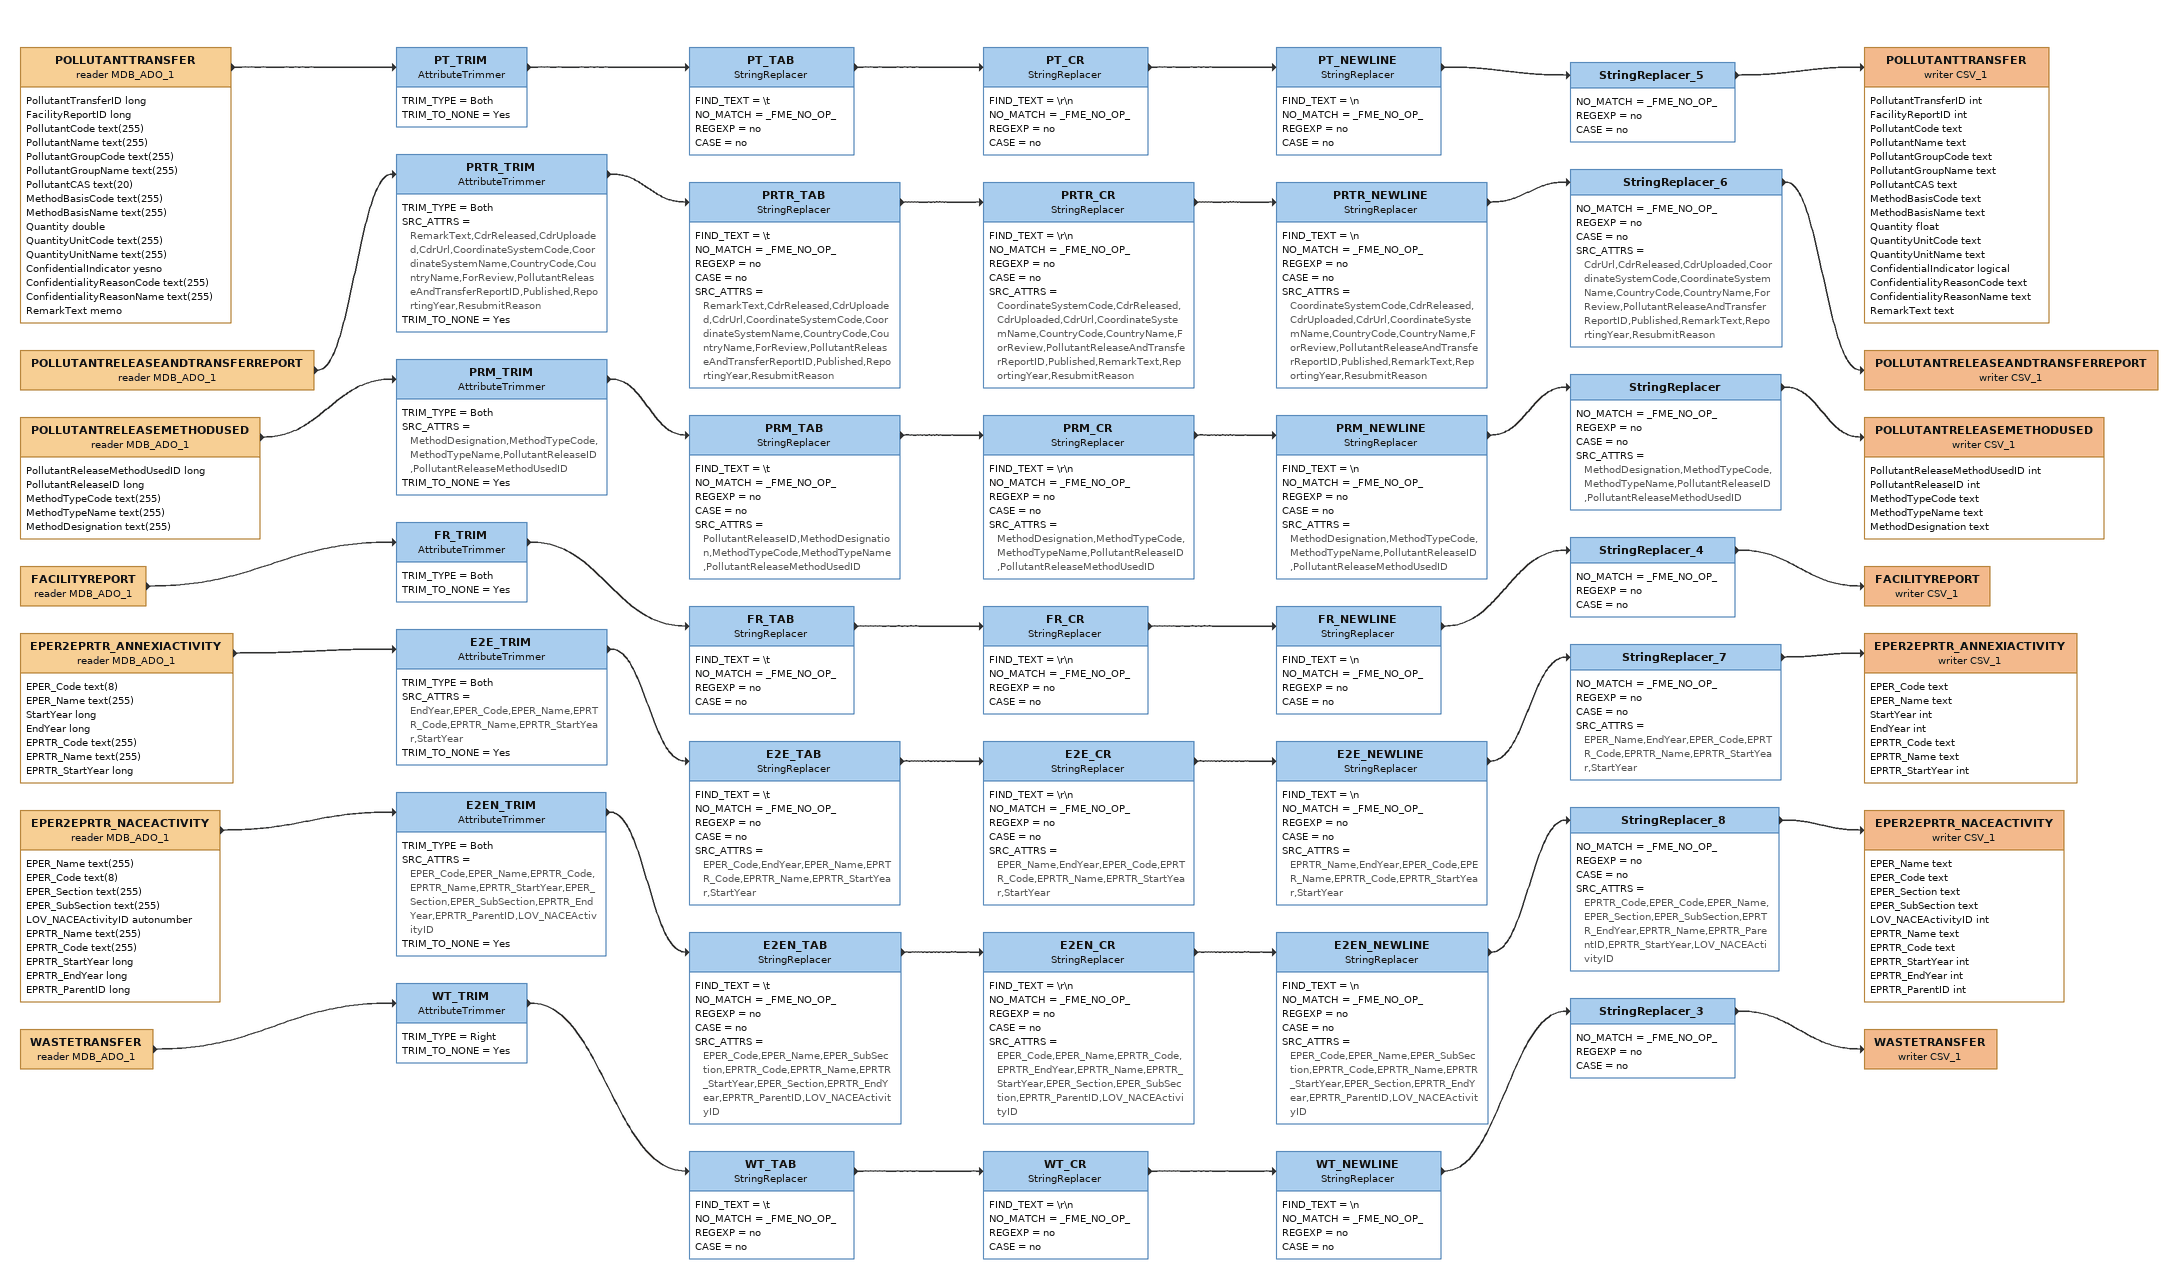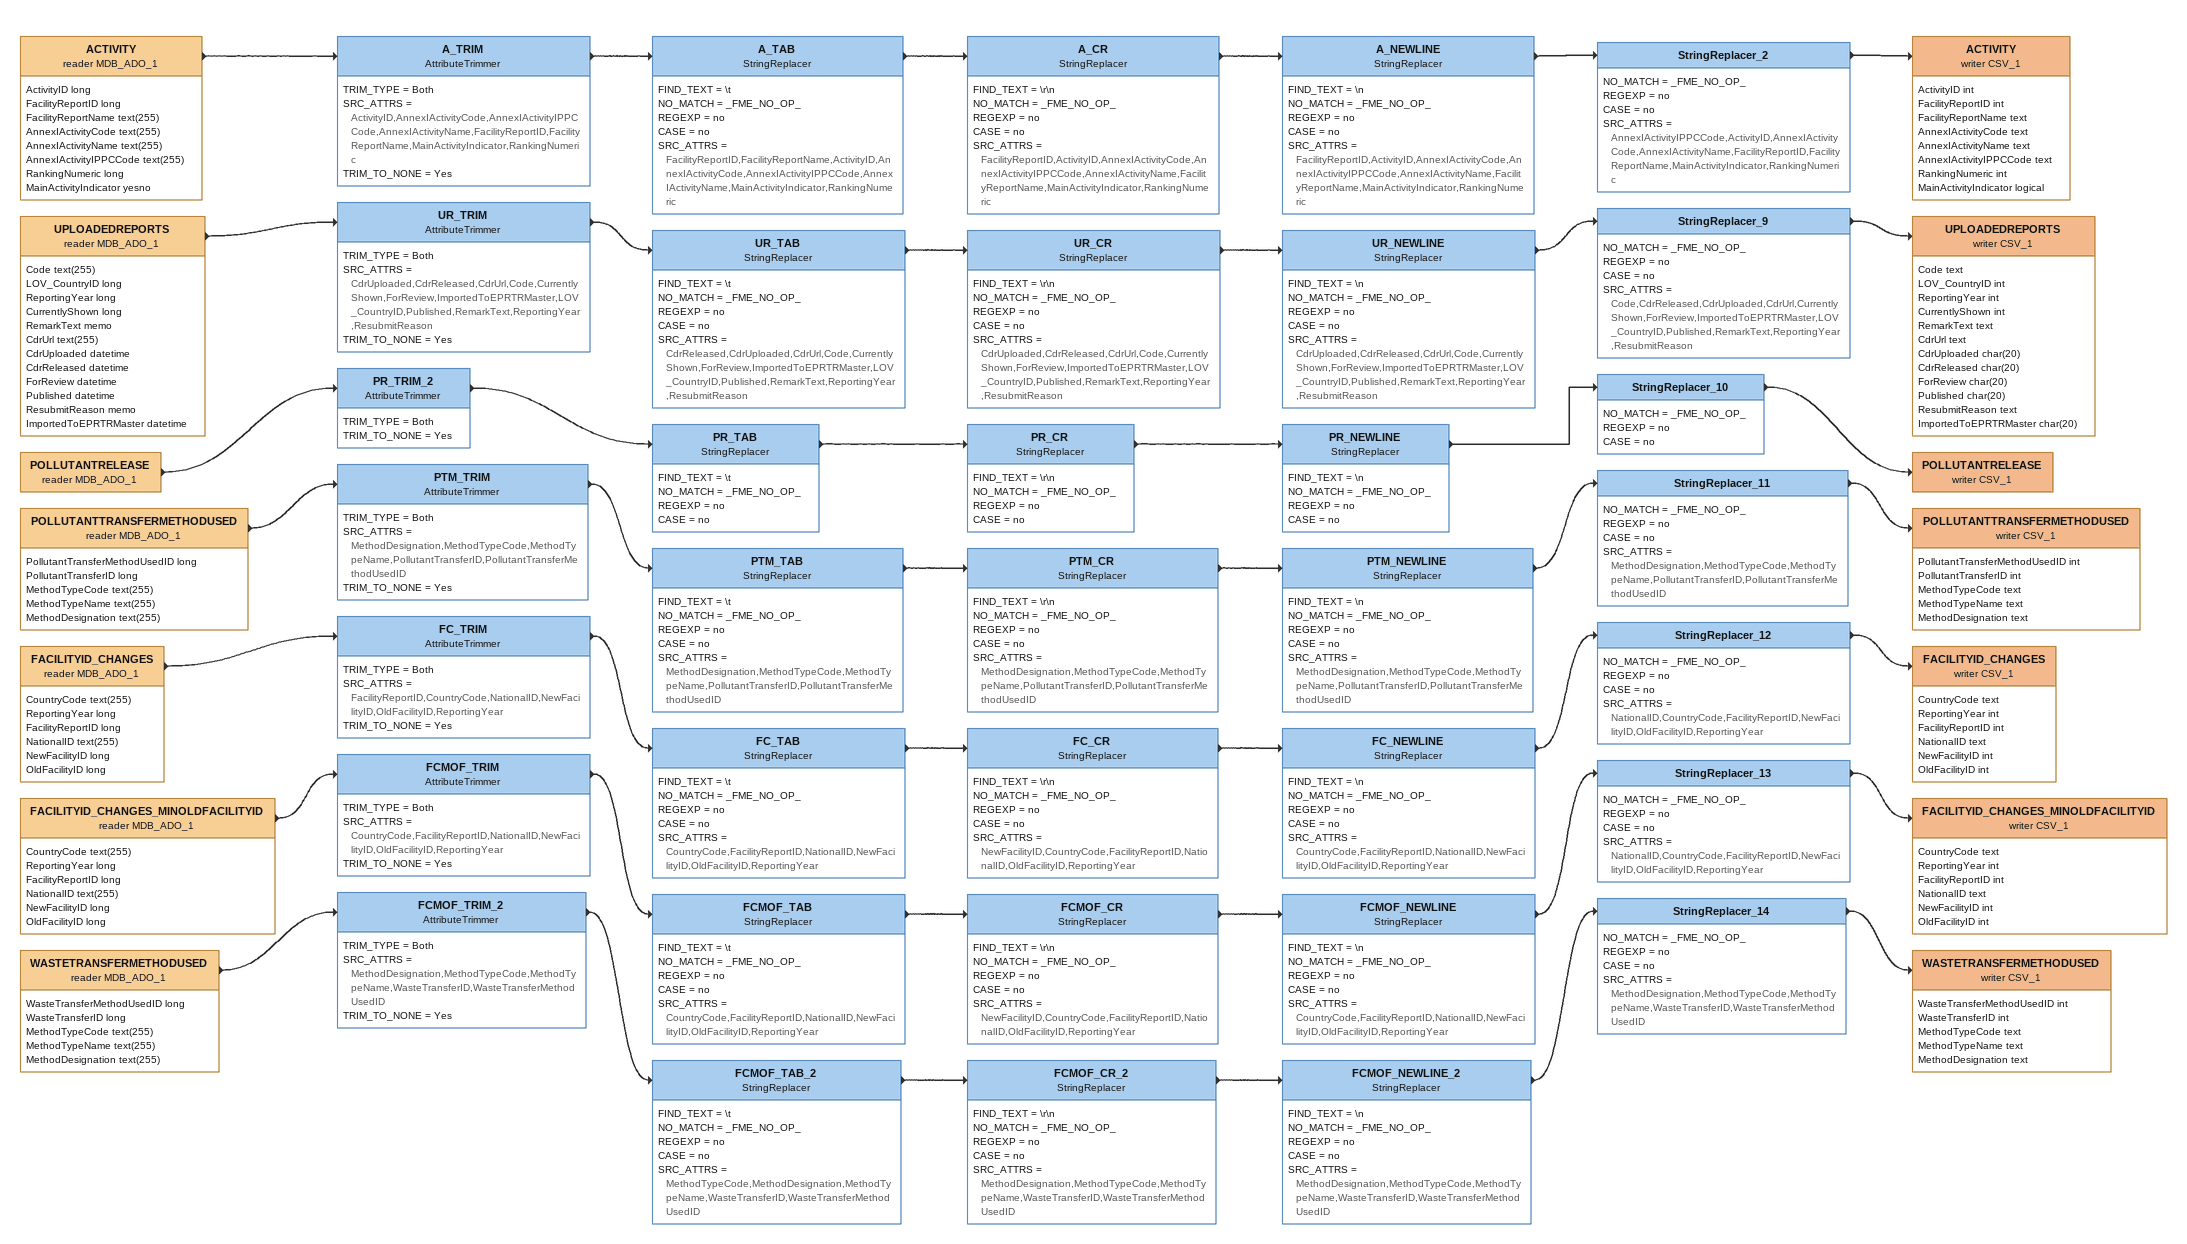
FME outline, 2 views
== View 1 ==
POLLUTANTTRANSFER (reader MDB_ADO_1)
    attributes: PollutantTransferID long, FacilityReportID long, PollutantCode text(255), PollutantName text(255), PollutantGroupCode text(255), PollutantGroupName text(255), PollutantCAS text(20), MethodBasisCode text(255), MethodBasisName text(255), Quantity double, QuantityUnitCode text(255), QuantityUnitName text(255), ConfidentialIndicator yesno, ConfidentialityReasonCode text(255), ConfidentialityReasonName text(255), RemarkText memo
    -> PT_TRIM
PT_TRIM: AttributeTrimmer
    TRIM_TYPE = Both
    TRIM_TO_NONE = Yes
    -> PT_TAB
PT_TAB: StringReplacer
    FIND_TEXT = \t
    NO_MATCH = _FME_NO_OP_
    REGEXP = no
    CASE = no
    -> PT_CR
PT_CR: StringReplacer
    FIND_TEXT = \r\n
    NO_MATCH = _FME_NO_OP_
    REGEXP = no
    CASE = no
    -> PT_NEWLINE
PT_NEWLINE: StringReplacer
    FIND_TEXT = \n
    NO_MATCH = _FME_NO_OP_
    REGEXP = no
    CASE = no
    -> StringReplacer_5
StringReplacer_5
    NO_MATCH = _FME_NO_OP_
    REGEXP = no
    CASE = no
    -> POLLUTANTTRANSFER (writer CSV_1)
POLLUTANTTRANSFER (writer CSV_1)
    attributes: PollutantTransferID int, FacilityReportID int, PollutantCode text, PollutantName text, PollutantGroupCode text, PollutantGroupName text, PollutantCAS text, MethodBasisCode text, MethodBasisName text, Quantity float, QuantityUnitCode text, QuantityUnitName text, ConfidentialIndicator logical, ConfidentialityReasonCode text, ConfidentialityReasonName text, RemarkText text
POLLUTANTRELEASEANDTRANSFERREPORT (reader MDB_ADO_1)
    -> PRTR_TRIM
PRTR_TRIM: AttributeTrimmer
    TRIM_TYPE = Both
    SRC_ATTRS = RemarkText,CdrReleased,CdrUploaded,CdrUrl,CoordinateSystemCode,CoordinateSystemName,CountryCode,CountryName,ForReview,PollutantReleaseAndTransferReportID,Published,ReportingYear,ResubmitReason
    TRIM_TO_NONE = Yes
    -> PRTR_TAB
PRTR_TAB: StringReplacer
    FIND_TEXT = \t
    NO_MATCH = _FME_NO_OP_
    REGEXP = no
    CASE = no
    SRC_ATTRS = RemarkText,CdrReleased,CdrUploaded,CdrUrl,CoordinateSystemCode,CoordinateSystemName,CountryCode,CountryName,ForReview,PollutantReleaseAndTransferReportID,Published,ReportingYear,ResubmitReason
    -> PRTR_CR
PRTR_CR: StringReplacer
    FIND_TEXT = \r\n
    NO_MATCH = _FME_NO_OP_
    REGEXP = no
    CASE = no
    SRC_ATTRS = CoordinateSystemCode,CdrReleased,CdrUploaded,CdrUrl,CoordinateSystemName,CountryCode,CountryName,ForReview,PollutantReleaseAndTransferReportID,Published,RemarkText,ReportingYear,ResubmitReason
    -> PRTR_NEWLINE
PRTR_NEWLINE: StringReplacer
    FIND_TEXT = \n
    NO_MATCH = _FME_NO_OP_
    REGEXP = no
    CASE = no
    SRC_ATTRS = CoordinateSystemCode,CdrReleased,CdrUploaded,CdrUrl,CoordinateSystemName,CountryCode,CountryName,ForReview,PollutantReleaseAndTransferReportID,Published,RemarkText,ReportingYear,ResubmitReason
    -> StringReplacer_6
StringReplacer_6
    NO_MATCH = _FME_NO_OP_
    REGEXP = no
    CASE = no
    SRC_ATTRS = CdrUrl,CdrReleased,CdrUploaded,CoordinateSystemCode,CoordinateSystemName,CountryCode,CountryName,ForReview,PollutantReleaseAndTransferReportID,Published,RemarkText,ReportingYear,ResubmitReason
    -> POLLUTANTRELEASEANDTRANSFERREPORT (writer CSV_1)
POLLUTANTRELEASEANDTRANSFERREPORT (writer CSV_1)
POLLUTANTRELEASEMETHODUSED (reader MDB_ADO_1)
    attributes: PollutantReleaseMethodUsedID long, PollutantReleaseID long, MethodTypeCode text(255), MethodTypeName text(255), MethodDesignation text(255)
    -> PRM_TRIM
PRM_TRIM: AttributeTrimmer
    TRIM_TYPE = Both
    SRC_ATTRS = MethodDesignation,MethodTypeCode,MethodTypeName,PollutantReleaseID,PollutantReleaseMethodUsedID
    TRIM_TO_NONE = Yes
    -> PRM_TAB
PRM_TAB: StringReplacer
    FIND_TEXT = \t
    NO_MATCH = _FME_NO_OP_
    REGEXP = no
    CASE = no
    SRC_ATTRS = PollutantReleaseID,MethodDesignation,MethodTypeCode,MethodTypeName,PollutantReleaseMethodUsedID
    -> PRM_CR
PRM_CR: StringReplacer
    FIND_TEXT = \r\n
    NO_MATCH = _FME_NO_OP_
    REGEXP = no
    CASE = no
    SRC_ATTRS = MethodDesignation,MethodTypeCode,MethodTypeName,PollutantReleaseID,PollutantReleaseMethodUsedID
    -> PRM_NEWLINE
PRM_NEWLINE: StringReplacer
    FIND_TEXT = \n
    NO_MATCH = _FME_NO_OP_
    REGEXP = no
    CASE = no
    SRC_ATTRS = MethodDesignation,MethodTypeCode,MethodTypeName,PollutantReleaseID,PollutantReleaseMethodUsedID
    -> StringReplacer
StringReplacer
    NO_MATCH = _FME_NO_OP_
    REGEXP = no
    CASE = no
    SRC_ATTRS = MethodDesignation,MethodTypeCode,MethodTypeName,PollutantReleaseID,PollutantReleaseMethodUsedID
    -> POLLUTANTRELEASEMETHODUSED (writer CSV_1)
POLLUTANTRELEASEMETHODUSED (writer CSV_1)
    attributes: PollutantReleaseMethodUsedID int, PollutantReleaseID int, MethodTypeCode text, MethodTypeName text, MethodDesignation text
FACILITYREPORT (reader MDB_ADO_1)
    -> FR_TRIM
FR_TRIM: AttributeTrimmer
    TRIM_TYPE = Both
    TRIM_TO_NONE = Yes
    -> FR_TAB
FR_TAB: StringReplacer
    FIND_TEXT = \t
    NO_MATCH = _FME_NO_OP_
    REGEXP = no
    CASE = no
    -> FR_CR
FR_CR: StringReplacer
    FIND_TEXT = \r\n
    NO_MATCH = _FME_NO_OP_
    REGEXP = no
    CASE = no
    -> FR_NEWLINE
FR_NEWLINE: StringReplacer
    FIND_TEXT = \n
    NO_MATCH = _FME_NO_OP_
    REGEXP = no
    CASE = no
    -> StringReplacer_4
StringReplacer_4
    NO_MATCH = _FME_NO_OP_
    REGEXP = no
    CASE = no
    -> FACILITYREPORT (writer CSV_1)
FACILITYREPORT (writer CSV_1)
EPER2EPRTR_ANNEXIACTIVITY (reader MDB_ADO_1)
    attributes: EPER_Code text(8), EPER_Name text(255), StartYear long, EndYear long, EPRTR_Code text(255), EPRTR_Name text(255), EPRTR_StartYear long
    -> E2E_TRIM
E2E_TRIM: AttributeTrimmer
    TRIM_TYPE = Both
    SRC_ATTRS = EndYear,EPER_Code,EPER_Name,EPRTR_Code,EPRTR_Name,EPRTR_StartYear,StartYear
    TRIM_TO_NONE = Yes
    -> E2E_TAB
E2E_TAB: StringReplacer
    FIND_TEXT = \t
    NO_MATCH = _FME_NO_OP_
    REGEXP = no
    CASE = no
    SRC_ATTRS = EPER_Code,EndYear,EPER_Name,EPRTR_Code,EPRTR_Name,EPRTR_StartYear,StartYear
    -> E2E_CR
E2E_CR: StringReplacer
    FIND_TEXT = \r\n
    NO_MATCH = _FME_NO_OP_
    REGEXP = no
    CASE = no
    SRC_ATTRS = EPER_Name,EndYear,EPER_Code,EPRTR_Code,EPRTR_Name,EPRTR_StartYear,StartYear
    -> E2E_NEWLINE
E2E_NEWLINE: StringReplacer
    FIND_TEXT = \n
    NO_MATCH = _FME_NO_OP_
    REGEXP = no
    CASE = no
    SRC_ATTRS = EPRTR_Name,EndYear,EPER_Code,EPER_Name,EPRTR_Code,EPRTR_StartYear,StartYear
    -> StringReplacer_7
StringReplacer_7
    NO_MATCH = _FME_NO_OP_
    REGEXP = no
    CASE = no
    SRC_ATTRS = EPER_Name,EndYear,EPER_Code,EPRTR_Code,EPRTR_Name,EPRTR_StartYear,StartYear
    -> EPER2EPRTR_ANNEXIACTIVITY (writer CSV_1)
EPER2EPRTR_ANNEXIACTIVITY (writer CSV_1)
    attributes: EPER_Code text, EPER_Name text, StartYear int, EndYear int, EPRTR_Code text, EPRTR_Name text, EPRTR_StartYear int
EPER2EPRTR_NACEACTIVITY (reader MDB_ADO_1)
    attributes: EPER_Name text(255), EPER_Code text(8), EPER_Section text(255), EPER_SubSection text(255), LOV_NACEActivityID autonumber, EPRTR_Name text(255), EPRTR_Code text(255), EPRTR_StartYear long, EPRTR_EndYear long, EPRTR_ParentID long
    -> E2EN_TRIM
E2EN_TRIM: AttributeTrimmer
    TRIM_TYPE = Both
    SRC_ATTRS = EPER_Code,EPER_Name,EPRTR_Code,EPRTR_Name,EPRTR_StartYear,EPER_Section,EPER_SubSection,EPRTR_EndYear,EPRTR_ParentID,LOV_NACEActivityID
    TRIM_TO_NONE = Yes
    -> E2EN_TAB
E2EN_TAB: StringReplacer
    FIND_TEXT = \t
    NO_MATCH = _FME_NO_OP_
    REGEXP = no
    CASE = no
    SRC_ATTRS = EPER_Code,EPER_Name,EPER_SubSection,EPRTR_Code,EPRTR_Name,EPRTR_StartYear,EPER_Section,EPRTR_EndYear,EPRTR_ParentID,LOV_NACEActivityID
    -> E2EN_CR
E2EN_CR: StringReplacer
    FIND_TEXT = \r\n
    NO_MATCH = _FME_NO_OP_
    REGEXP = no
    CASE = no
    SRC_ATTRS = EPER_Code,EPER_Name,EPRTR_Code,EPRTR_EndYear,EPRTR_Name,EPRTR_StartYear,EPER_Section,EPER_SubSection,EPRTR_ParentID,LOV_NACEActivityID
    -> E2EN_NEWLINE
E2EN_NEWLINE: StringReplacer
    FIND_TEXT = \n
    NO_MATCH = _FME_NO_OP_
    REGEXP = no
    CASE = no
    SRC_ATTRS = EPER_Code,EPER_Name,EPER_SubSection,EPRTR_Code,EPRTR_Name,EPRTR_StartYear,EPER_Section,EPRTR_EndYear,EPRTR_ParentID,LOV_NACEActivityID
    -> StringReplacer_8
StringReplacer_8
    NO_MATCH = _FME_NO_OP_
    REGEXP = no
    CASE = no
    SRC_ATTRS = EPRTR_Code,EPER_Code,EPER_Name,EPER_Section,EPER_SubSection,EPRTR_EndYear,EPRTR_Name,EPRTR_ParentID,EPRTR_StartYear,LOV_NACEActivityID
    -> EPER2EPRTR_NACEACTIVITY (writer CSV_1)
EPER2EPRTR_NACEACTIVITY (writer CSV_1)
    attributes: EPER_Name text, EPER_Code text, EPER_Section text, EPER_SubSection text, LOV_NACEActivityID int, EPRTR_Name text, EPRTR_Code text, EPRTR_StartYear int, EPRTR_EndYear int, EPRTR_ParentID int
WASTETRANSFER (reader MDB_ADO_1)
    -> WT_TRIM
WT_TRIM: AttributeTrimmer
    TRIM_TYPE = Right
    TRIM_TO_NONE = Yes
    -> WT_TAB
WT_TAB: StringReplacer
    FIND_TEXT = \t
    NO_MATCH = _FME_NO_OP_
    REGEXP = no
    CASE = no
    -> WT_CR
WT_CR: StringReplacer
    FIND_TEXT = \r\n
    NO_MATCH = _FME_NO_OP_
    REGEXP = no
    CASE = no
    -> WT_NEWLINE
WT_NEWLINE: StringReplacer
    FIND_TEXT = \n
    NO_MATCH = _FME_NO_OP_
    REGEXP = no
    CASE = no
    -> StringReplacer_3
StringReplacer_3
    NO_MATCH = _FME_NO_OP_
    REGEXP = no
    CASE = no
    -> WASTETRANSFER (writer CSV_1)
WASTETRANSFER (writer CSV_1)

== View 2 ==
ACTIVITY (reader MDB_ADO_1)
    attributes: ActivityID long, FacilityReportID long, FacilityReportName text(255), AnnexIActivityCode text(255), AnnexIActivityName text(255), AnnexIActivityIPPCCode text(255), RankingNumeric long, MainActivityIndicator yesno
    -> A_TRIM
A_TRIM: AttributeTrimmer
    TRIM_TYPE = Both
    SRC_ATTRS = ActivityID,AnnexIActivityCode,AnnexIActivityIPPCCode,AnnexIActivityName,FacilityReportID,FacilityReportName,MainActivityIndicator,RankingNumeric
    TRIM_TO_NONE = Yes
    -> A_TAB
A_TAB: StringReplacer
    FIND_TEXT = \t
    NO_MATCH = _FME_NO_OP_
    REGEXP = no
    CASE = no
    SRC_ATTRS = FacilityReportID,FacilityReportName,ActivityID,AnnexIActivityCode,AnnexIActivityIPPCCode,AnnexIActivityName,MainActivityIndicator,RankingNumeric
    -> A_CR
A_CR: StringReplacer
    FIND_TEXT = \r\n
    NO_MATCH = _FME_NO_OP_
    REGEXP = no
    CASE = no
    SRC_ATTRS = FacilityReportID,ActivityID,AnnexIActivityCode,AnnexIActivityIPPCCode,AnnexIActivityName,FacilityReportName,MainActivityIndicator,RankingNumeric
    -> A_NEWLINE
A_NEWLINE: StringReplacer
    FIND_TEXT = \n
    NO_MATCH = _FME_NO_OP_
    REGEXP = no
    CASE = no
    SRC_ATTRS = FacilityReportID,ActivityID,AnnexIActivityCode,AnnexIActivityIPPCCode,AnnexIActivityName,FacilityReportName,MainActivityIndicator,RankingNumeric
    -> StringReplacer_2
StringReplacer_2
    NO_MATCH = _FME_NO_OP_
    REGEXP = no
    CASE = no
    SRC_ATTRS = AnnexIActivityIPPCCode,ActivityID,AnnexIActivityCode,AnnexIActivityName,FacilityReportID,FacilityReportName,MainActivityIndicator,RankingNumeric
    -> ACTIVITY (writer CSV_1)
ACTIVITY (writer CSV_1)
    attributes: ActivityID int, FacilityReportID int, FacilityReportName text, AnnexIActivityCode text, AnnexIActivityName text, AnnexIActivityIPPCCode text, RankingNumeric int, MainActivityIndicator logical
UPLOADEDREPORTS (reader MDB_ADO_1)
    attributes: Code text(255), LOV_CountryID long, ReportingYear long, CurrentlyShown long, RemarkText memo, CdrUrl text(255), CdrUploaded datetime, CdrReleased datetime, ForReview datetime, Published datetime, ResubmitReason memo, ImportedToEPRTRMaster datetime
    -> UR_TRIM
UR_TRIM: AttributeTrimmer
    TRIM_TYPE = Both
    SRC_ATTRS = CdrUploaded,CdrReleased,CdrUrl,Code,CurrentlyShown,ForReview,ImportedToEPRTRMaster,LOV_CountryID,Published,RemarkText,ReportingYear,ResubmitReason
    TRIM_TO_NONE = Yes
    -> UR_TAB
UR_TAB: StringReplacer
    FIND_TEXT = \t
    NO_MATCH = _FME_NO_OP_
    REGEXP = no
    CASE = no
    SRC_ATTRS = CdrReleased,CdrUploaded,CdrUrl,Code,CurrentlyShown,ForReview,ImportedToEPRTRMaster,LOV_CountryID,Published,RemarkText,ReportingYear,ResubmitReason
    -> UR_CR
UR_CR: StringReplacer
    FIND_TEXT = \r\n
    NO_MATCH = _FME_NO_OP_
    REGEXP = no
    CASE = no
    SRC_ATTRS = CdrUploaded,CdrReleased,CdrUrl,Code,CurrentlyShown,ForReview,ImportedToEPRTRMaster,LOV_CountryID,Published,RemarkText,ReportingYear,ResubmitReason
    -> UR_NEWLINE
UR_NEWLINE: StringReplacer
    FIND_TEXT = \n
    NO_MATCH = _FME_NO_OP_
    REGEXP = no
    CASE = no
    SRC_ATTRS = CdrUploaded,CdrReleased,CdrUrl,Code,CurrentlyShown,ForReview,ImportedToEPRTRMaster,LOV_CountryID,Published,RemarkText,ReportingYear,ResubmitReason
    -> StringReplacer_9
StringReplacer_9
    NO_MATCH = _FME_NO_OP_
    REGEXP = no
    CASE = no
    SRC_ATTRS = Code,CdrReleased,CdrUploaded,CdrUrl,CurrentlyShown,ForReview,ImportedToEPRTRMaster,LOV_CountryID,Published,RemarkText,ReportingYear,ResubmitReason
    -> UPLOADEDREPORTS (writer CSV_1)
UPLOADEDREPORTS (writer CSV_1)
    attributes: Code text, LOV_CountryID int, ReportingYear int, CurrentlyShown int, RemarkText text, CdrUrl text, CdrUploaded char(20), CdrReleased char(20), ForReview char(20), Published char(20), ResubmitReason text, ImportedToEPRTRMaster char(20)
POLLUTANTRELEASE (reader MDB_ADO_1)
    -> PR_TRIM_2
PR_TRIM_2: AttributeTrimmer
    TRIM_TYPE = Both
    TRIM_TO_NONE = Yes
    -> PR_TAB
PR_TAB: StringReplacer
    FIND_TEXT = \t
    NO_MATCH = _FME_NO_OP_
    REGEXP = no
    CASE = no
    -> PR_CR
PR_CR: StringReplacer
    FIND_TEXT = \r\n
    NO_MATCH = _FME_NO_OP_
    REGEXP = no
    CASE = no
    -> PR_NEWLINE
PR_NEWLINE: StringReplacer
    FIND_TEXT = \n
    NO_MATCH = _FME_NO_OP_
    REGEXP = no
    CASE = no
    -> StringReplacer_10
StringReplacer_10
    NO_MATCH = _FME_NO_OP_
    REGEXP = no
    CASE = no
    -> POLLUTANTRELEASE (writer CSV_1)
POLLUTANTRELEASE (writer CSV_1)
POLLUTANTTRANSFERMETHODUSED (reader MDB_ADO_1)
    attributes: PollutantTransferMethodUsedID long, PollutantTransferID long, MethodTypeCode text(255), MethodTypeName text(255), MethodDesignation text(255)
    -> PTM_TRIM
PTM_TRIM: AttributeTrimmer
    TRIM_TYPE = Both
    SRC_ATTRS = MethodDesignation,MethodTypeCode,MethodTypeName,PollutantTransferID,PollutantTransferMethodUsedID
    TRIM_TO_NONE = Yes
    -> PTM_TAB
PTM_TAB: StringReplacer
    FIND_TEXT = \t
    NO_MATCH = _FME_NO_OP_
    REGEXP = no
    CASE = no
    SRC_ATTRS = MethodDesignation,MethodTypeCode,MethodTypeName,PollutantTransferID,PollutantTransferMethodUsedID
    -> PTM_CR
PTM_CR: StringReplacer
    FIND_TEXT = \r\n
    NO_MATCH = _FME_NO_OP_
    REGEXP = no
    CASE = no
    SRC_ATTRS = MethodDesignation,MethodTypeCode,MethodTypeName,PollutantTransferID,PollutantTransferMethodUsedID
    -> PTM_NEWLINE
PTM_NEWLINE: StringReplacer
    FIND_TEXT = \n
    NO_MATCH = _FME_NO_OP_
    REGEXP = no
    CASE = no
    SRC_ATTRS = MethodDesignation,MethodTypeCode,MethodTypeName,PollutantTransferID,PollutantTransferMethodUsedID
    -> StringReplacer_11
StringReplacer_11
    NO_MATCH = _FME_NO_OP_
    REGEXP = no
    CASE = no
    SRC_ATTRS = MethodDesignation,MethodTypeCode,MethodTypeName,PollutantTransferID,PollutantTransferMethodUsedID
    -> POLLUTANTTRANSFERMETHODUSED (writer CSV_1)
POLLUTANTTRANSFERMETHODUSED (writer CSV_1)
    attributes: PollutantTransferMethodUsedID int, PollutantTransferID int, MethodTypeCode text, MethodTypeName text, MethodDesignation text
FACILITYID_CHANGES (reader MDB_ADO_1)
    attributes: CountryCode text(255), ReportingYear long, FacilityReportID long, NationalID text(255), NewFacilityID long, OldFacilityID long
    -> FC_TRIM
FC_TRIM: AttributeTrimmer
    TRIM_TYPE = Both
    SRC_ATTRS = FacilityReportID,CountryCode,NationalID,NewFacilityID,OldFacilityID,ReportingYear
    TRIM_TO_NONE = Yes
    -> FC_TAB
FC_TAB: StringReplacer
    FIND_TEXT = \t
    NO_MATCH = _FME_NO_OP_
    REGEXP = no
    CASE = no
    SRC_ATTRS = CountryCode,FacilityReportID,NationalID,NewFacilityID,OldFacilityID,ReportingYear
    -> FC_CR
FC_CR: StringReplacer
    FIND_TEXT = \r\n
    NO_MATCH = _FME_NO_OP_
    REGEXP = no
    CASE = no
    SRC_ATTRS = NewFacilityID,CountryCode,FacilityReportID,NationalID,OldFacilityID,ReportingYear
    -> FC_NEWLINE
FC_NEWLINE: StringReplacer
    FIND_TEXT = \n
    NO_MATCH = _FME_NO_OP_
    REGEXP = no
    CASE = no
    SRC_ATTRS = CountryCode,FacilityReportID,NationalID,NewFacilityID,OldFacilityID,ReportingYear
    -> StringReplacer_12
StringReplacer_12
    NO_MATCH = _FME_NO_OP_
    REGEXP = no
    CASE = no
    SRC_ATTRS = NationalID,CountryCode,FacilityReportID,NewFacilityID,OldFacilityID,ReportingYear
    -> FACILITYID_CHANGES (writer CSV_1)
FACILITYID_CHANGES (writer CSV_1)
    attributes: CountryCode text, ReportingYear int, FacilityReportID int, NationalID text, NewFacilityID int, OldFacilityID int
FACILITYID_CHANGES_MINOLDFACILITYID (reader MDB_ADO_1)
    attributes: CountryCode text(255), ReportingYear long, FacilityReportID long, NationalID text(255), NewFacilityID long, OldFacilityID long
    -> FCMOF_TRIM
FCMOF_TRIM: AttributeTrimmer
    TRIM_TYPE = Both
    SRC_ATTRS = CountryCode,FacilityReportID,NationalID,NewFacilityID,OldFacilityID,ReportingYear
    TRIM_TO_NONE = Yes
    -> FCMOF_TAB
FCMOF_TAB: StringReplacer
    FIND_TEXT = \t
    NO_MATCH = _FME_NO_OP_
    REGEXP = no
    CASE = no
    SRC_ATTRS = CountryCode,FacilityReportID,NationalID,NewFacilityID,OldFacilityID,ReportingYear
    -> FCMOF_CR
FCMOF_CR: StringReplacer
    FIND_TEXT = \r\n
    NO_MATCH = _FME_NO_OP_
    REGEXP = no
    CASE = no
    SRC_ATTRS = NewFacilityID,CountryCode,FacilityReportID,NationalID,OldFacilityID,ReportingYear
    -> FCMOF_NEWLINE
FCMOF_NEWLINE: StringReplacer
    FIND_TEXT = \n
    NO_MATCH = _FME_NO_OP_
    REGEXP = no
    CASE = no
    SRC_ATTRS = CountryCode,FacilityReportID,NationalID,NewFacilityID,OldFacilityID,ReportingYear
    -> StringReplacer_13
StringReplacer_13
    NO_MATCH = _FME_NO_OP_
    REGEXP = no
    CASE = no
    SRC_ATTRS = NationalID,CountryCode,FacilityReportID,NewFacilityID,OldFacilityID,ReportingYear
    -> FACILITYID_CHANGES_MINOLDFACILITYID (writer CSV_1)
FACILITYID_CHANGES_MINOLDFACILITYID (writer CSV_1)
    attributes: CountryCode text, ReportingYear int, FacilityReportID int, NationalID text, NewFacilityID int, OldFacilityID int
WASTETRANSFERMETHODUSED (reader MDB_ADO_1)
    attributes: WasteTransferMethodUsedID long, WasteTransferID long, MethodTypeCode text(255), MethodTypeName text(255), MethodDesignation text(255)
    -> FCMOF_TRIM_2
FCMOF_TRIM_2: AttributeTrimmer
    TRIM_TYPE = Both
    SRC_ATTRS = MethodDesignation,MethodTypeCode,MethodTypeName,WasteTransferID,WasteTransferMethodUsedID
    TRIM_TO_NONE = Yes
    -> FCMOF_TAB_2
FCMOF_TAB_2: StringReplacer
    FIND_TEXT = \t
    NO_MATCH = _FME_NO_OP_
    REGEXP = no
    CASE = no
    SRC_ATTRS = MethodTypeCode,MethodDesignation,MethodTypeName,WasteTransferID,WasteTransferMethodUsedID
    -> FCMOF_CR_2
FCMOF_CR_2: StringReplacer
    FIND_TEXT = \r\n
    NO_MATCH = _FME_NO_OP_
    REGEXP = no
    CASE = no
    SRC_ATTRS = MethodDesignation,MethodTypeCode,MethodTypeName,WasteTransferID,WasteTransferMethodUsedID
    -> FCMOF_NEWLINE_2
FCMOF_NEWLINE_2: StringReplacer
    FIND_TEXT = \n
    NO_MATCH = _FME_NO_OP_
    REGEXP = no
    CASE = no
    SRC_ATTRS = MethodDesignation,MethodTypeCode,MethodTypeName,WasteTransferID,WasteTransferMethodUsedID
    -> StringReplacer_14
StringReplacer_14
    NO_MATCH = _FME_NO_OP_
    REGEXP = no
    CASE = no
    SRC_ATTRS = MethodDesignation,MethodTypeCode,MethodTypeName,WasteTransferID,WasteTransferMethodUsedID
    -> WASTETRANSFERMETHODUSED (writer CSV_1)
WASTETRANSFERMETHODUSED (writer CSV_1)
    attributes: WasteTransferMethodUsedID int, WasteTransferID int, MethodTypeCode text, MethodTypeName text, MethodDesignation text
